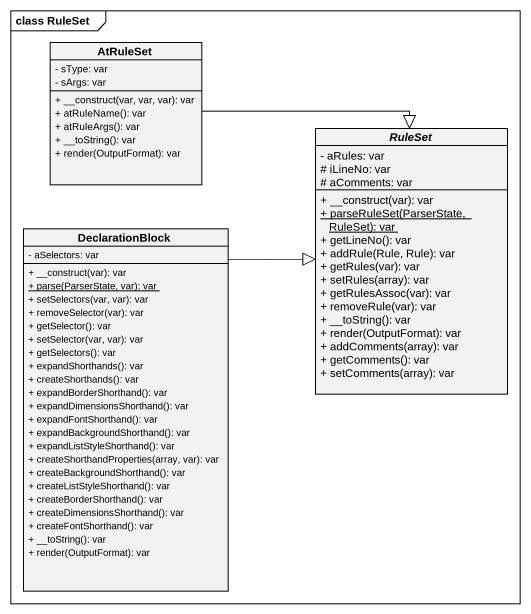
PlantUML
@startuml
mainframe class RuleSet
hide circle
hide empty members
skinparam classAttributeIconSize 0
class AtRuleSet {
  - sType: var
  - sArgs: var
  + __construct(var, var, var): var
  + atRuleName(): var
  + atRuleArgs(): var
  + __toString(): var
  + render(OutputFormat): var
}
abstract class RuleSet {
  - aRules: var
  # iLineNo: var
  # aComments: var
  + __construct(var): var
  {static} + parseRuleSet(ParserState, RuleSet): var
  + getLineNo(): var
  + addRule(Rule, Rule): var
  + getRules(var): var
  + setRules(array): var
  + getRulesAssoc(var): var
  + removeRule(var): var
  + __toString(): var
  + render(OutputFormat): var
  + addComments(array): var
  + getComments(): var
  + setComments(array): var
}
class DeclarationBlock {
  - aSelectors: var
  + __construct(var): var
  {static} + parse(ParserState, var): var
  + setSelectors(var, var): var
  + removeSelector(var): var
  + getSelector(): var
  + setSelector(var, var): var
  + getSelectors(): var
  + expandShorthands(): var
  + createShorthands(): var
  + expandBorderShorthand(): var
  + expandDimensionsShorthand(): var
  + expandFontShorthand(): var
  + expandBackgroundShorthand(): var
  + expandListStyleShorthand(): var
  + createShorthandProperties(array, var): var
  + createBackgroundShorthand(): var
  + createListStyleShorthand(): var
  + createBorderShorthand(): var
  + createDimensionsShorthand(): var
  + createFontShorthand(): var
  + __toString(): var
  + render(OutputFormat): var
}
AtRuleSet -right-|> RuleSet
DeclarationBlock -right-|> RuleSet
@enduml
